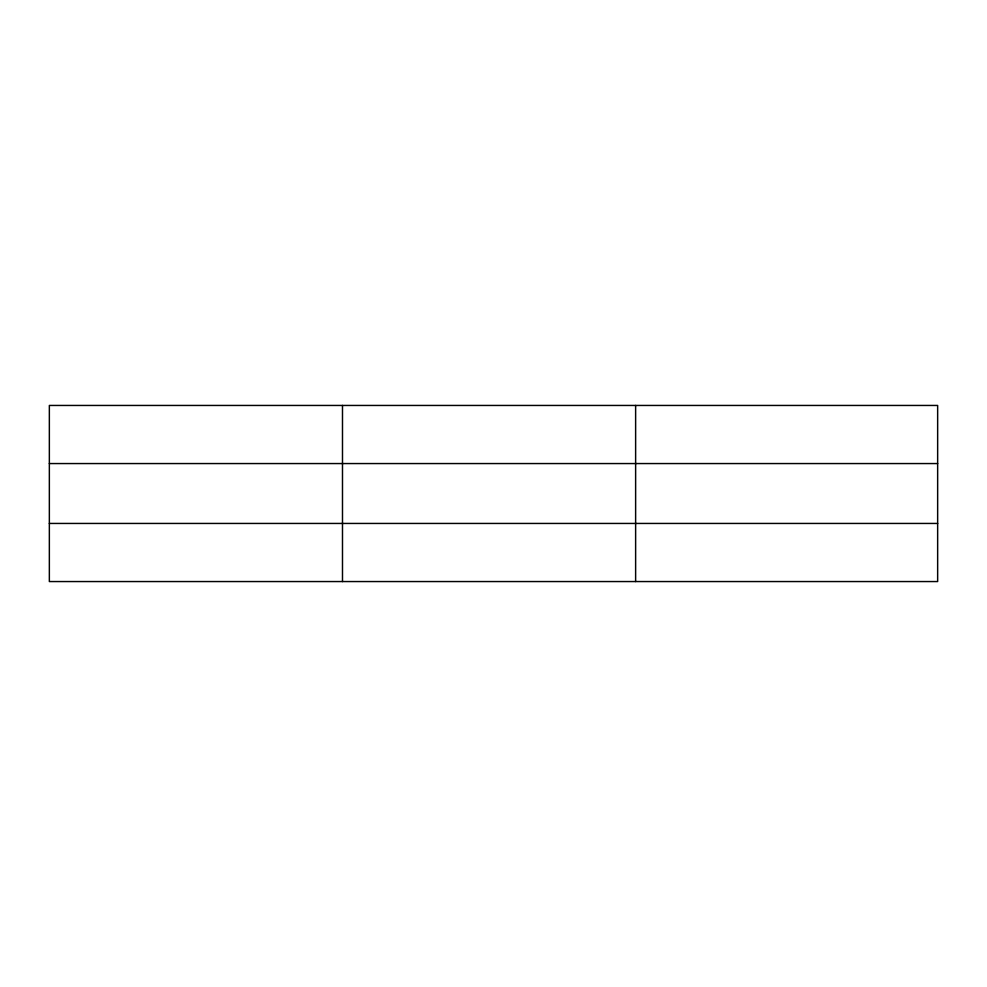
<?xml version="1.0" encoding="UTF-8"?>
<svg xmlns="http://www.w3.org/2000/svg" width="987" height="987" viewBox="0 0 987 987"><rect width="100%" height="100%" fill="white"/><g stroke="black" fill="none" stroke-linecap="round" stroke-linejoin="round"><path stroke-width="1.48" d="M342.489 405.447L342.489 581.553M635.628 405.447L635.628 581.553M937.65 523.443L937.65 581.553L49.35 581.553L49.35 405.447L937.65 405.447L937.65 523.443L49.35 523.443M49.35 463.557L937.65 463.557"/></g></svg>
